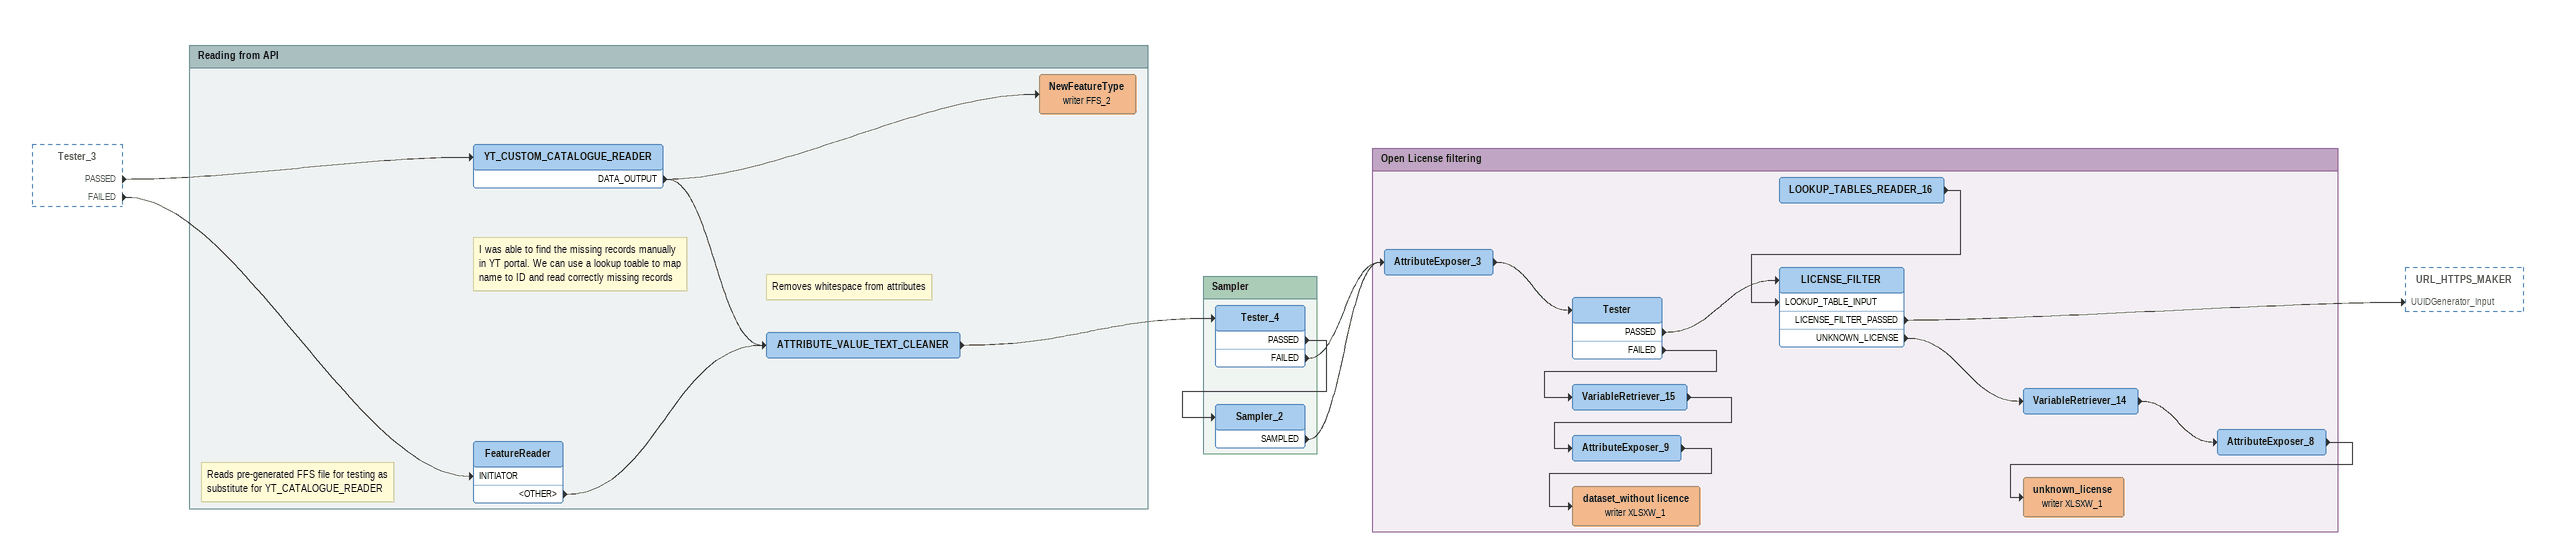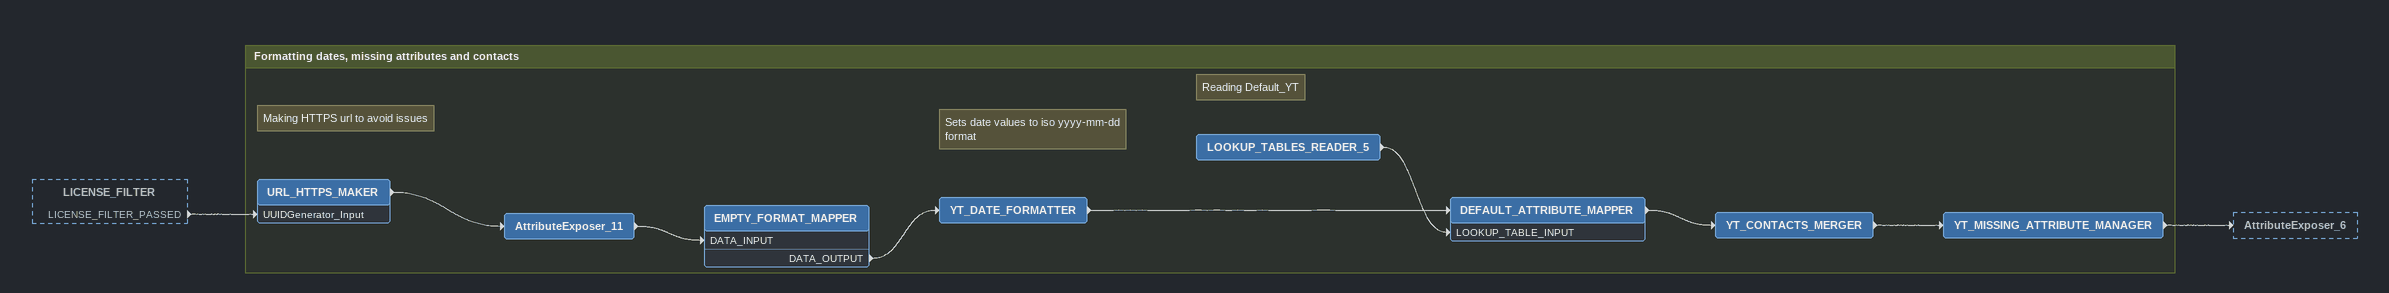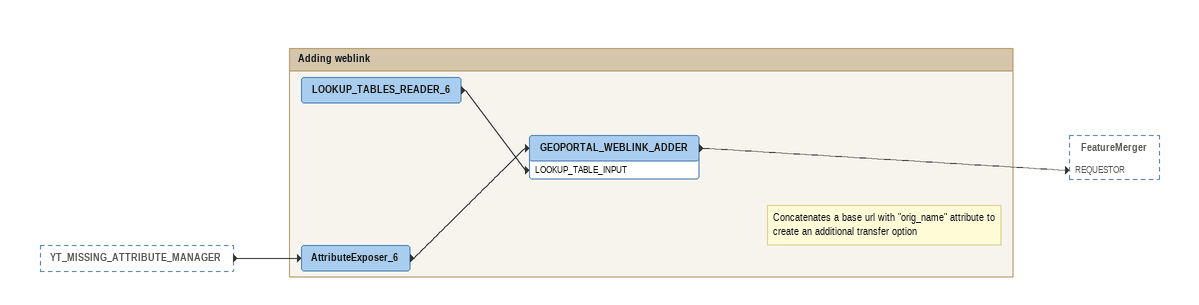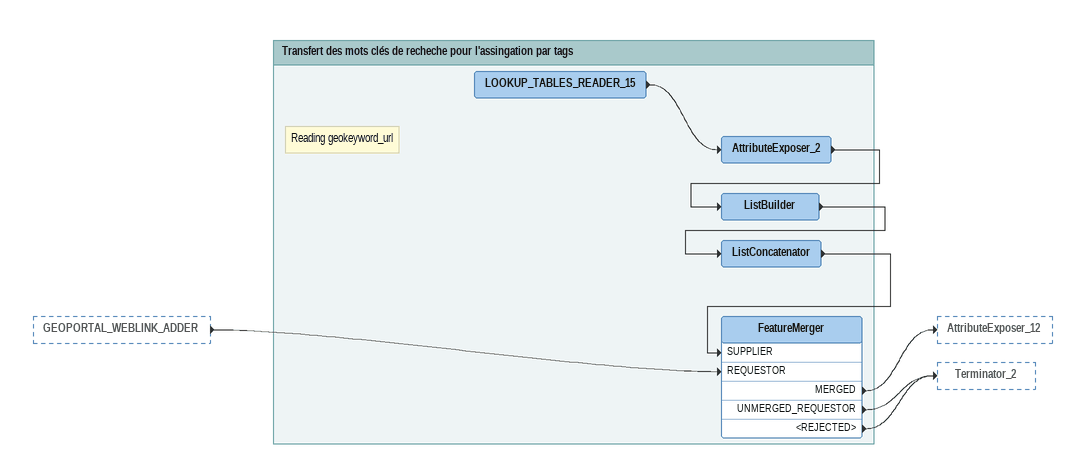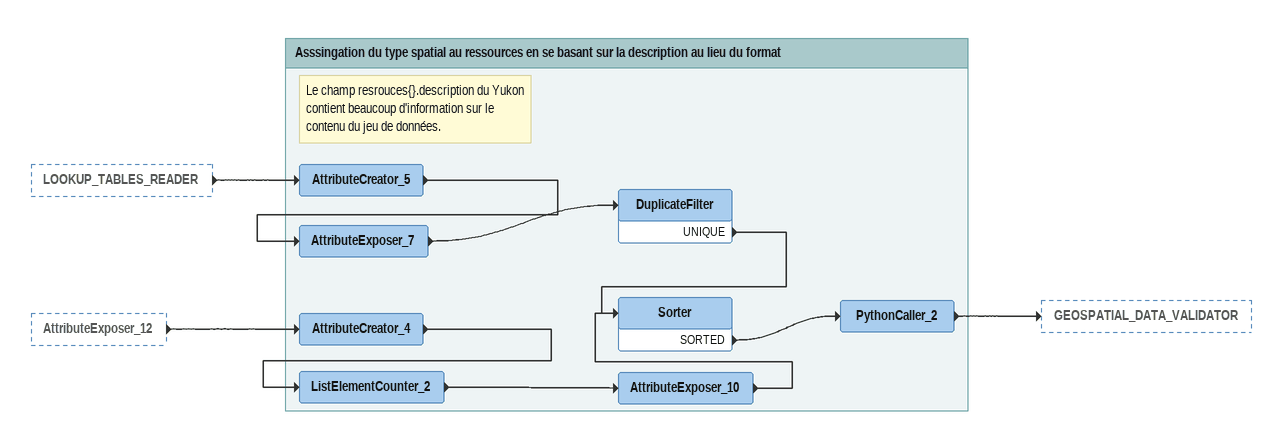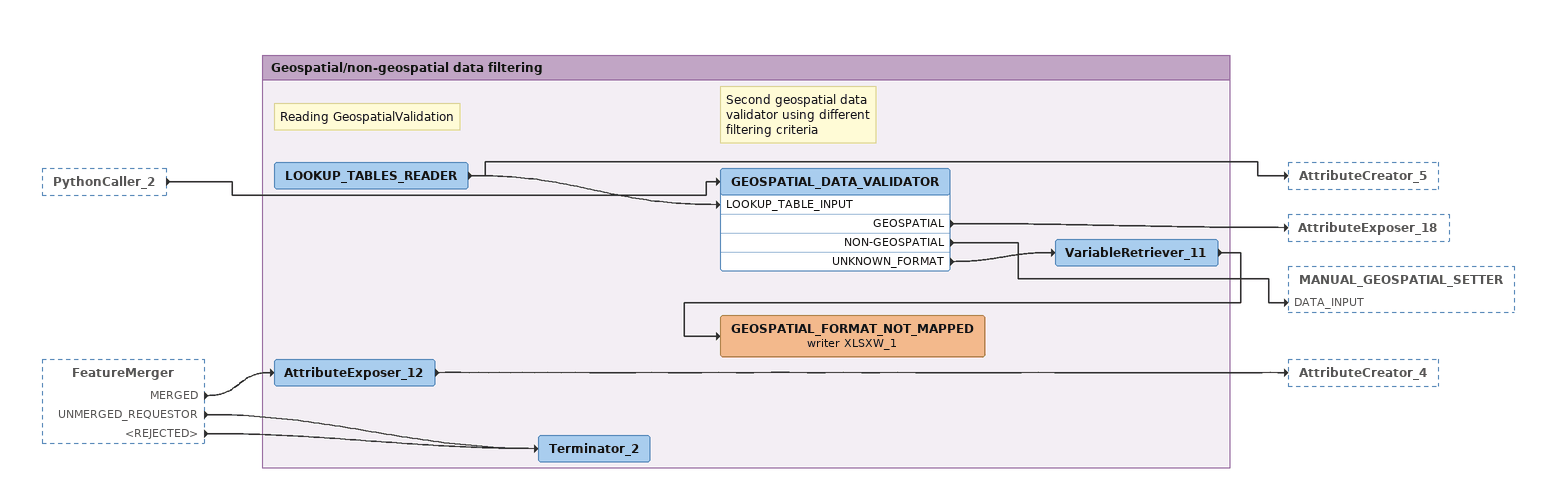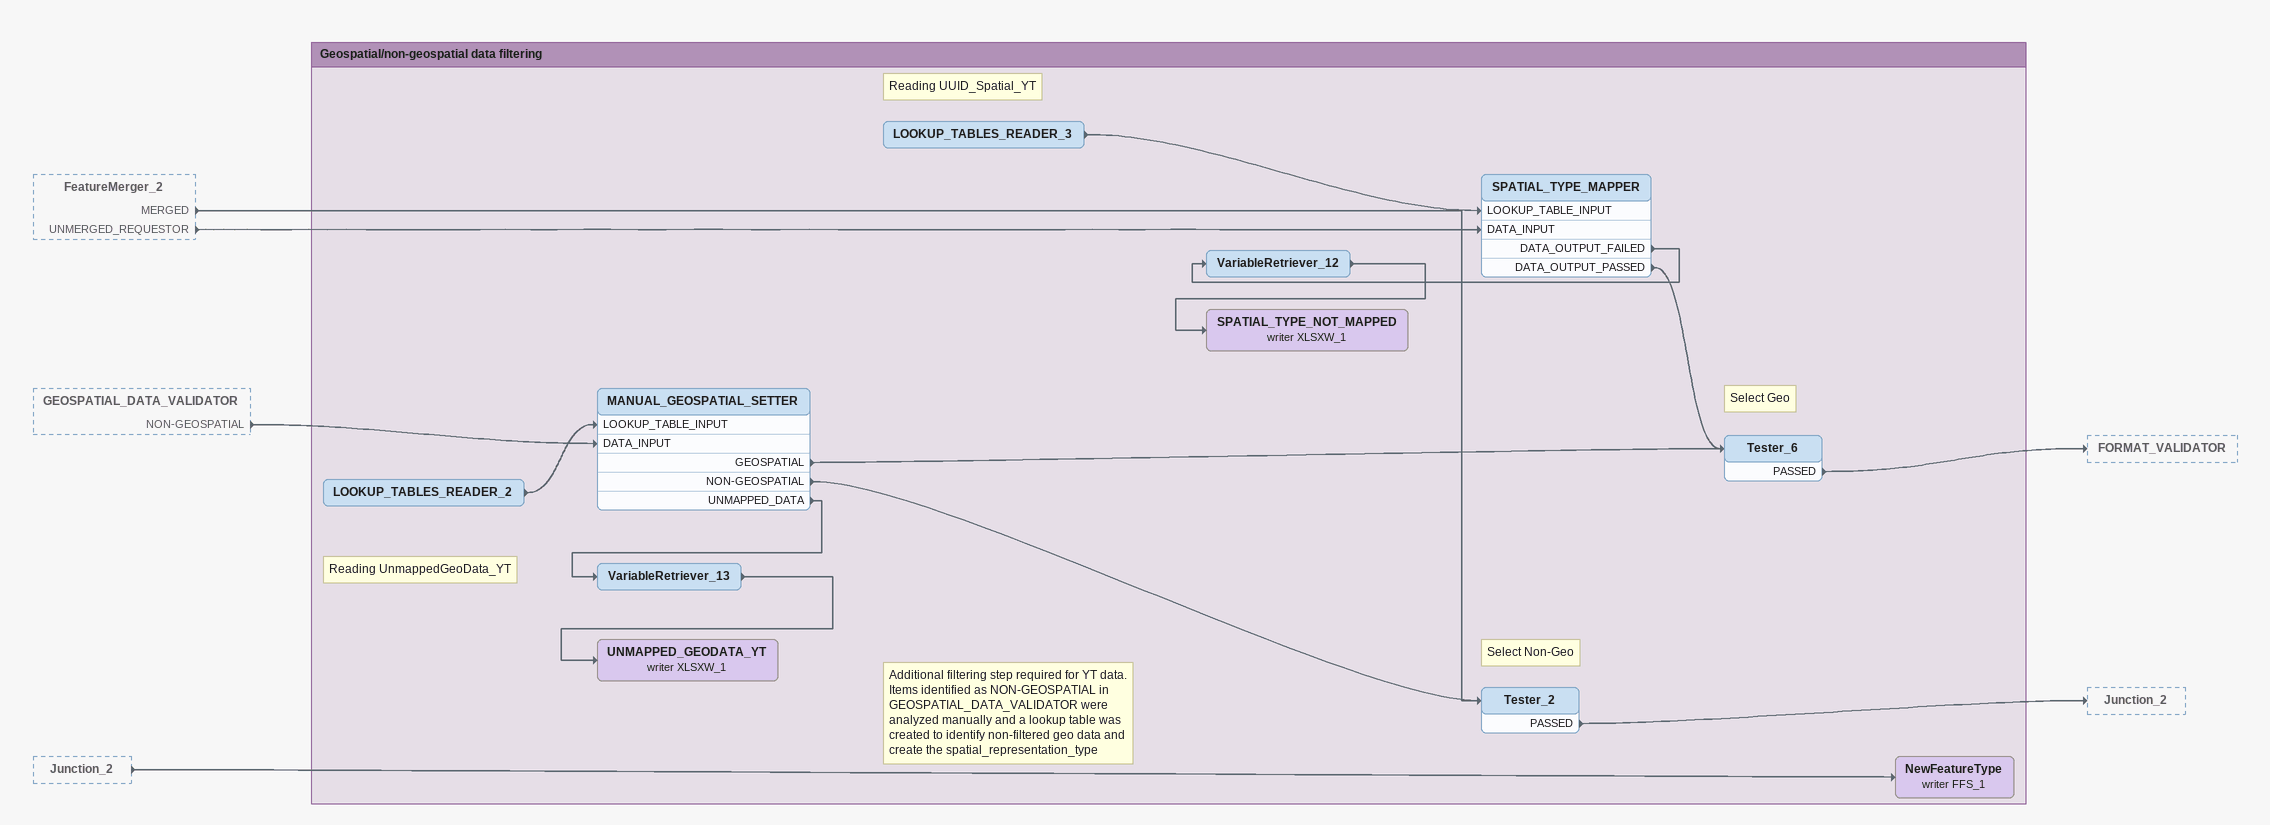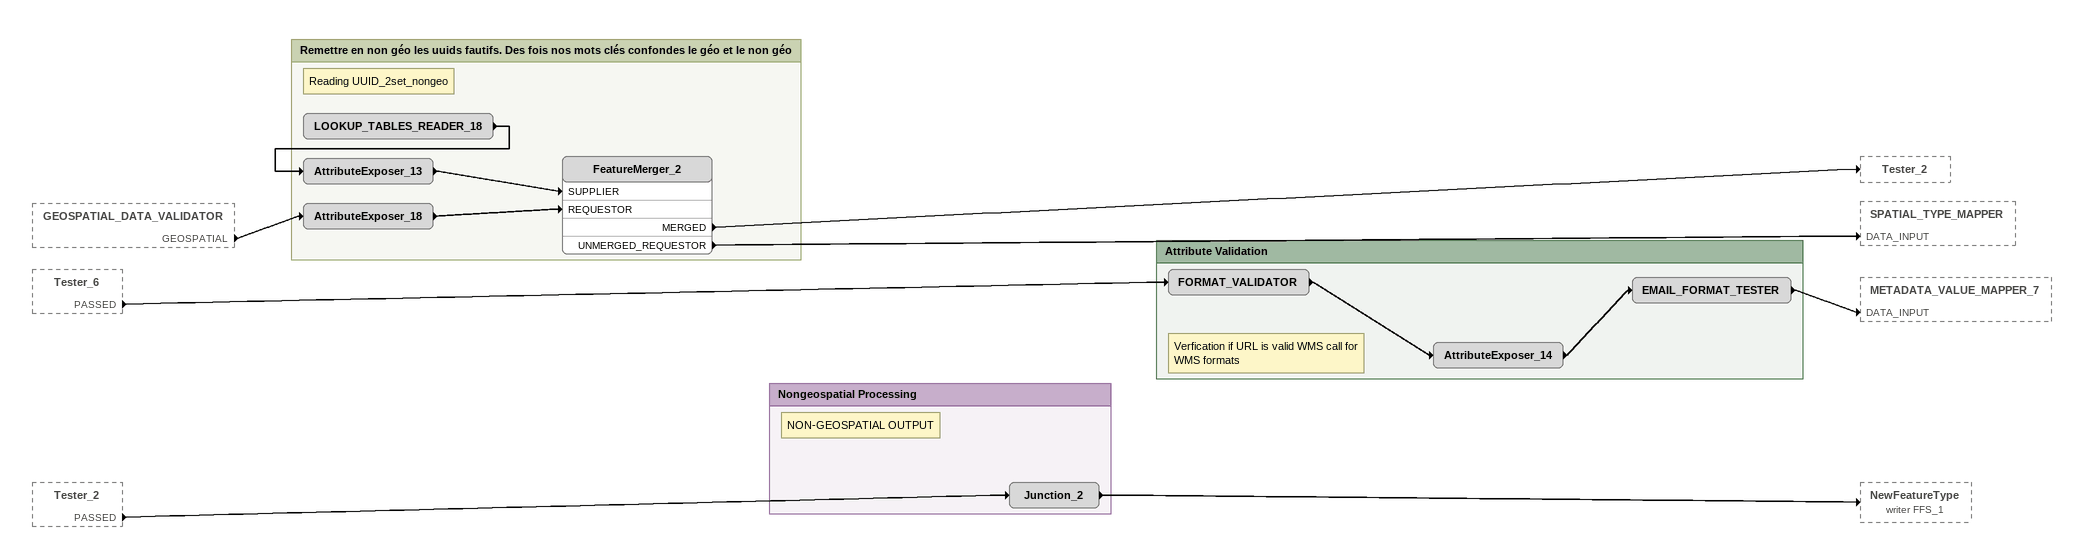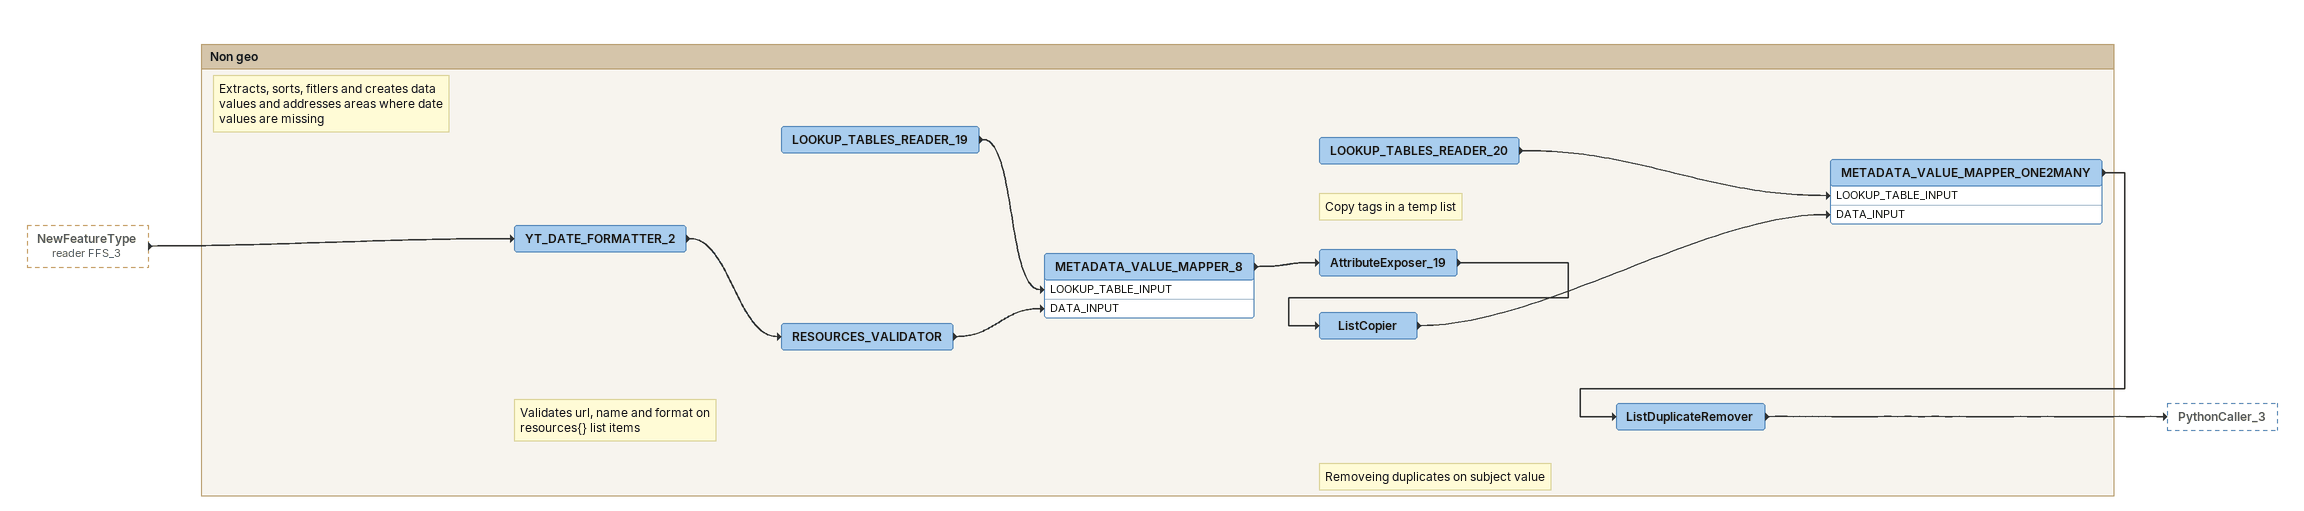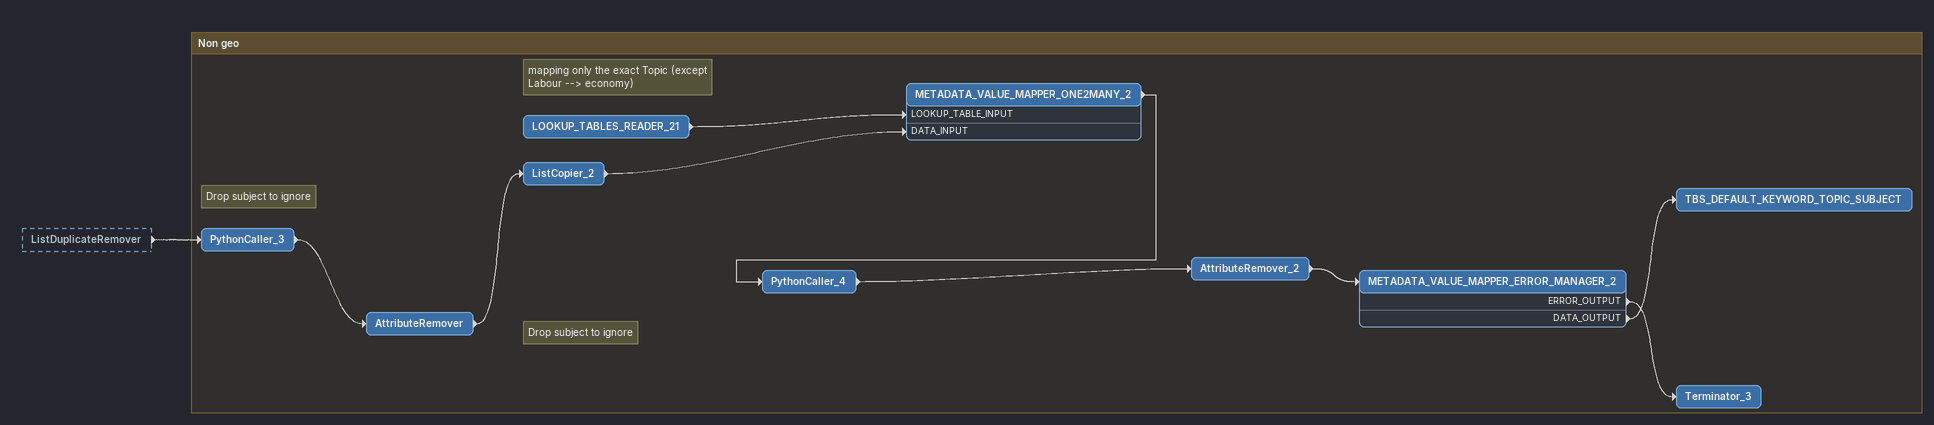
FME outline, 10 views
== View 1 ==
Tester_3 [outside]
    PASSED -> YT_CUSTOM_CATALOGUE_READER
    FAILED -> FeatureReader [INITIATOR]

Bookmark: Reading from API
Note: I was able to find the missing records manually in YT portal. We can use a lookup toable to map name to ID and read correctly missing records
YT_CUSTOM_CATALOGUE_READER
    DATA_OUTPUT -> ATTRIBUTE_VALUE_TEXT_CLEANER
    DATA_OUTPUT -> NewFeatureType (writer FFS_2)
NewFeatureType (writer FFS_2)
Note: Reads pre-generated FFS file for testing as substitute for YT_CATALOGUE_READER
FeatureReader
    <OTHER> -> ATTRIBUTE_VALUE_TEXT_CLEANER
Note: Removes whitespace from attributes
ATTRIBUTE_VALUE_TEXT_CLEANER
    -> Tester_4

Bookmark: Sampler
Tester_4
    PASSED -> Sampler_2
    FAILED -> AttributeExposer_3
Sampler_2
    SAMPLED -> AttributeExposer_3

Bookmark: Open License filtering
AttributeExposer_3
    -> Tester
Tester
    PASSED -> LICENSE_FILTER
    FAILED -> VariableRetriever_15
VariableRetriever_15
    -> AttributeExposer_9
AttributeExposer_9
    -> dataset_without licence (writer XLSXW_1)
dataset_without licence (writer XLSXW_1)
LOOKUP_TABLES_READER_16
    -> LICENSE_FILTER [LOOKUP_TABLE_INPUT]
LICENSE_FILTER
    LICENSE_FILTER_PASSED -> URL_HTTPS_MAKER [UUIDGenerator_Input]
    UNKNOWN_LICENSE -> VariableRetriever_14
VariableRetriever_14
    -> AttributeExposer_8
AttributeExposer_8
    -> unknown_license (writer XLSXW_1)
unknown_license (writer XLSXW_1)

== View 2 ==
LICENSE_FILTER [outside]
    LICENSE_FILTER_PASSED -> URL_HTTPS_MAKER [UUIDGenerator_Input]

Bookmark: Formatting dates, missing attributes and contacts
Note: Making HTTPS url to avoid issues
URL_HTTPS_MAKER
    -> AttributeExposer_11
AttributeExposer_11
    -> EMPTY_FORMAT_MAPPER [DATA_INPUT]
EMPTY_FORMAT_MAPPER
    DATA_OUTPUT -> YT_DATE_FORMATTER
Note: Sets date values to iso yyyy-mm-dd format
YT_DATE_FORMATTER
    -> DEFAULT_ATTRIBUTE_MAPPER
Note: Reading Default_YT
LOOKUP_TABLES_READER_5
    -> DEFAULT_ATTRIBUTE_MAPPER [LOOKUP_TABLE_INPUT]
DEFAULT_ATTRIBUTE_MAPPER
    -> YT_CONTACTS_MERGER
YT_CONTACTS_MERGER
    -> YT_MISSING_ATTRIBUTE_MANAGER
YT_MISSING_ATTRIBUTE_MANAGER
    -> AttributeExposer_6

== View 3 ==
YT_MISSING_ATTRIBUTE_MANAGER [outside]
    -> AttributeExposer_6

Bookmark: Adding weblink
AttributeExposer_6
    -> GEOPORTAL_WEBLINK_ADDER
LOOKUP_TABLES_READER_6
    -> GEOPORTAL_WEBLINK_ADDER [LOOKUP_TABLE_INPUT]
Note: Concatenates a base url with "orig_name" attribute to create an additional transfer option
GEOPORTAL_WEBLINK_ADDER
    -> FeatureMerger [REQUESTOR]

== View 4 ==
GEOPORTAL_WEBLINK_ADDER [outside]
    -> FeatureMerger [REQUESTOR]

Bookmark: Transfert des mots clés de recheche pour l'assingation par tags
Note: Reading geokeyword_url
LOOKUP_TABLES_READER_15
    -> AttributeExposer_2
AttributeExposer_2
    -> ListBuilder
ListBuilder
    -> ListConcatenator
ListConcatenator
    -> FeatureMerger [SUPPLIER]
FeatureMerger
    MERGED -> AttributeExposer_12
    UNMERGED_REQUESTOR -> Terminator_2
    <REJECTED> -> Terminator_2

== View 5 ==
LOOKUP_TABLES_READER [outside]
    -> AttributeCreator_5
AttributeExposer_12 [outside]
    -> AttributeCreator_4

Bookmark: Asssingation du type spatial au ressources en se basant sur la description au lieu du format
AttributeCreator_4
    -> ListElementCounter_2
ListElementCounter_2
    -> AttributeExposer_10
AttributeExposer_10
    -> Sorter
Note: Le champ resrouces{}.description du Yukon contient beaucoup d'information sur le contenu du jeu de données.
AttributeCreator_5
    -> AttributeExposer_7
AttributeExposer_7
    -> DuplicateFilter
DuplicateFilter
    UNIQUE -> Sorter
Sorter
    SORTED -> PythonCaller_2
PythonCaller_2
    -> GEOSPATIAL_DATA_VALIDATOR

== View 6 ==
PythonCaller_2 [outside]
    -> GEOSPATIAL_DATA_VALIDATOR
FeatureMerger [outside]
    MERGED -> AttributeExposer_12
    UNMERGED_REQUESTOR -> Terminator_2
    <REJECTED> -> Terminator_2

Bookmark: Geospatial/non-geospatial data filtering
AttributeExposer_12
    -> AttributeCreator_4
Terminator_2
Note: Reading GeospatialValidation
LOOKUP_TABLES_READER
    -> AttributeCreator_5
    -> GEOSPATIAL_DATA_VALIDATOR [LOOKUP_TABLE_INPUT]
Note: Second geospatial data validator using different filtering criteria
GEOSPATIAL_DATA_VALIDATOR
    GEOSPATIAL -> AttributeExposer_18
    NON-GEOSPATIAL -> MANUAL_GEOSPATIAL_SETTER [DATA_INPUT]
    UNKNOWN_FORMAT -> VariableRetriever_11
VariableRetriever_11
    -> GEOSPATIAL_FORMAT_NOT_MAPPED (writer XLSXW_1)
GEOSPATIAL_FORMAT_NOT_MAPPED (writer XLSXW_1)

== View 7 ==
FeatureMerger_2 [outside]
    MERGED -> Tester_2
    UNMERGED_REQUESTOR -> SPATIAL_TYPE_MAPPER [DATA_INPUT]
GEOSPATIAL_DATA_VALIDATOR [outside]
    NON-GEOSPATIAL -> MANUAL_GEOSPATIAL_SETTER [DATA_INPUT]
Junction_2 [outside]
    -> NewFeatureType (writer FFS_1)

Bookmark: Geospatial/non-geospatial data filtering
Note: Reading UnmappedGeoData_YT
LOOKUP_TABLES_READER_2
    -> MANUAL_GEOSPATIAL_SETTER [LOOKUP_TABLE_INPUT]
Note: Additional filtering step required for YT data. Items identified as NON-GEOSPATIAL in GEOSPATIAL_DATA_VALIDATOR were analyzed manually and a lookup table was created to identify non-filtered geo data and create the spatial_representation_type
MANUAL_GEOSPATIAL_SETTER
    GEOSPATIAL -> Tester_6
    NON-GEOSPATIAL -> Tester_2
    UNMAPPED_DATA -> VariableRetriever_13
VariableRetriever_13
    -> UNMAPPED_GEODATA_YT (writer XLSXW_1)
UNMAPPED_GEODATA_YT (writer XLSXW_1)
Note: Select Non-Geo
Tester_2
    PASSED -> Junction_2
NewFeatureType (writer FFS_1)
Note: Reading UUID_Spatial_YT
LOOKUP_TABLES_READER_3
    -> SPATIAL_TYPE_MAPPER [LOOKUP_TABLE_INPUT]
SPATIAL_TYPE_MAPPER
    DATA_OUTPUT_FAILED -> VariableRetriever_12
    DATA_OUTPUT_PASSED -> Tester_6
VariableRetriever_12
    -> SPATIAL_TYPE_NOT_MAPPED (writer XLSXW_1)
SPATIAL_TYPE_NOT_MAPPED (writer XLSXW_1)
Note: Select Geo
Tester_6
    PASSED -> FORMAT_VALIDATOR

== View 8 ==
GEOSPATIAL_DATA_VALIDATOR [outside]
    GEOSPATIAL -> AttributeExposer_18
Tester_6 [outside]
    PASSED -> FORMAT_VALIDATOR
Tester_2 [outside]
    PASSED -> Junction_2

Bookmark: Remettre en non géo les uuids fautifs. Des fois nos mots clés confondes le géo et le non géo
AttributeExposer_18
    -> FeatureMerger_2 [REQUESTOR]
Note: Reading UUID_2set_nongeo
LOOKUP_TABLES_READER_18
    -> AttributeExposer_13
AttributeExposer_13
    -> FeatureMerger_2 [SUPPLIER]
FeatureMerger_2
    MERGED -> Tester_2
    UNMERGED_REQUESTOR -> SPATIAL_TYPE_MAPPER [DATA_INPUT]

Bookmark: Nongeospatial Processing
Note: NON-GEOSPATIAL OUTPUT
Junction_2
    -> NewFeatureType (writer FFS_1)

Bookmark: Attribute Validation
Note: Verfication if URL is valid WMS call for WMS formats
FORMAT_VALIDATOR
    -> AttributeExposer_14
AttributeExposer_14
    -> EMAIL_FORMAT_TESTER
EMAIL_FORMAT_TESTER
    -> METADATA_VALUE_MAPPER_7 [DATA_INPUT]

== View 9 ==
NewFeatureType (reader FFS_3) [outside]
    -> YT_DATE_FORMATTER_2

Bookmark: Non geo
Note: Extracts, sorts, fitlers and creates data values and addresses areas where date values are missing
YT_DATE_FORMATTER_2
    -> RESOURCES_VALIDATOR
Note: Validates url, name and format on resources{} list items
RESOURCES_VALIDATOR
    -> METADATA_VALUE_MAPPER_8 [DATA_INPUT]
LOOKUP_TABLES_READER_19
    -> METADATA_VALUE_MAPPER_8 [LOOKUP_TABLE_INPUT]
METADATA_VALUE_MAPPER_8
    -> AttributeExposer_19
Note: Copy tags in a temp list
AttributeExposer_19
    -> ListCopier
ListCopier
    -> METADATA_VALUE_MAPPER_ONE2MANY [DATA_INPUT]
LOOKUP_TABLES_READER_20
    -> METADATA_VALUE_MAPPER_ONE2MANY [LOOKUP_TABLE_INPUT]
METADATA_VALUE_MAPPER_ONE2MANY
    -> ListDuplicateRemover
Note: Removeing duplicates on subject value
ListDuplicateRemover
    -> PythonCaller_3

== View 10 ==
ListDuplicateRemover [outside]
    -> PythonCaller_3

Bookmark: Non geo
Note: Drop subject to ignore
PythonCaller_3
    -> AttributeRemover
AttributeRemover
    -> ListCopier_2
ListCopier_2
    -> METADATA_VALUE_MAPPER_ONE2MANY_2 [DATA_INPUT]
Note: mapping only the exact Topic (except Labour --> economy)
LOOKUP_TABLES_READER_21
    -> METADATA_VALUE_MAPPER_ONE2MANY_2 [LOOKUP_TABLE_INPUT]
METADATA_VALUE_MAPPER_ONE2MANY_2
    -> PythonCaller_4
Note: Drop subject to ignore
PythonCaller_4
    -> AttributeRemover_2
AttributeRemover_2
    -> METADATA_VALUE_MAPPER_ERROR_MANAGER_2
METADATA_VALUE_MAPPER_ERROR_MANAGER_2
    ERROR_OUTPUT -> Terminator_3
    DATA_OUTPUT -> TBS_DEFAULT_KEYWORD_TOPIC_SUBJECT
TBS_DEFAULT_KEYWORD_TOPIC_SUBJECT
Terminator_3
